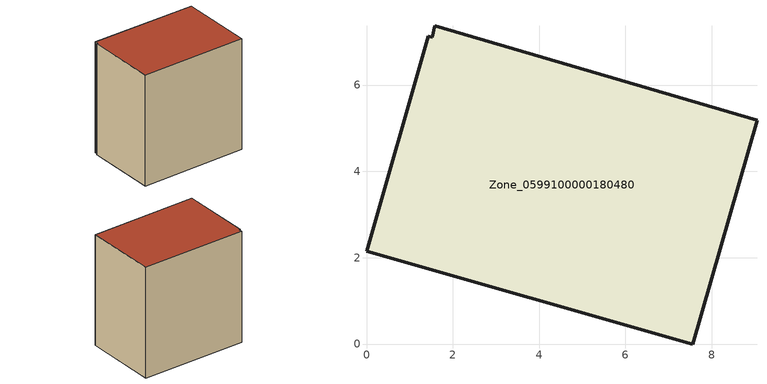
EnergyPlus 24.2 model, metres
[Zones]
Zone_0599100000180480
 floor ground (C_G): 1.58,7.37 9.05,5.18 7.56,0 0,2.15 1.43,7.13 1.52,7.1 z3.02
 wall outside (C_F): 7.56,0 9.05,5.18 1.58,7.37 1.52,7.1 1.43,7.13 0,2.15 7.56,0 z3.02:11.24
 roof outside (C_R): 9.05,5.18 1.58,7.37 1.52,7.1 1.43,7.13 0,2.15 7.56,0 z11.24
[BUILDING]
Pand.0599100000180480: North Axis=0; Terrain=City; Loads Convergence Tolerance Value=0.04; Temperature Convergence Tolerance Value=0.4; Solar Distribution=FullExterior; Maximum Number of Warmup Days=25; Minimum Number of Warmup Days=1
[Site:Location]
Rotterdam.The.Hague.AP_ZH_NLD Design_Conditions: Latitude=51.96; Longitude=4.45; Time Zone=1; Elevation=-4.5
[SITE:GROUNDTEMPERATURE:BUILDINGSURFACE]
18, 18, 18, 18, 18, 18, 18, 18, 18, 18, 18, 18
[MATERIAL] Thermal Absorptance=0.9; Solar Absorptance=0.7; Visible Absorptance=0.7
Name | Roughness | Thickness | Conductivity | Density | Specific Heat
G.TI.1946-1964 | MediumSmooth | 0.15 | 1 | 540 | 1210
F.TI.1946-1964 | Rough | 0.3 | 0.857143 | 1920 | 840
R.TI.1946-1964 | MediumRough | 0.2 | 0.277778 | 1500 | 1000
[CONSTRUCTION]
C_G: G.TI.1946-1964
C_F: F.TI.1946-1964
C_R: R.TI.1946-1964
[ZONE]
Zone_0599100000180480: Type=1; Multiplier=1; Ceiling Height=Autocalculate; Volume=Autocalculate; Floor Area=autocalculate; Part of Total Floor Area=Yes
[ZONEINFILTRATION:DESIGNFLOWRATE]
Infil_Zone_0599100000180480: Zone or ZoneList or Space or SpaceList=Zone_0599100000180480; Schedule=AlwaysOn; Design Flow Rate Calculation Method=Flow/Area; Flow Rate per Floor Area=0.003; Constant Term Coefficient=1; Temperature Term Coefficient=0; Velocity Term Coefficient=0; Velocity Squared Term Coefficient=0
[HVACTEMPLATE:ZONE:IDEALLOADSAIRSYSTEM]
Zone_0599100000180480: Maximum Heating Supply Air Temperature=50; Minimum Cooling Supply Air Temperature=13; Maximum Heating Supply Air Humidity Ratio=0.0156; Minimum Cooling Supply Air Humidity Ratio=0.0077; Heating Limit=NoLimit; Cooling Limit=NoLimit; Dehumidification Control Type=ConstantSensibleHeatRatio; Cooling Sensible Heat Ratio=0.7; Dehumidification Setpoint=60; Humidification Control Type=None; Humidification Setpoint=30; Outdoor Air Method=None; Outdoor Air Flow Rate per Person=0.00944; Outdoor Air Flow Rate per Zone Floor Area=0; Outdoor Air Flow Rate per Zone=0; Demand Controlled Ventilation Type=None; Outdoor Air Economizer Type=NoEconomizer; Heat Recovery Type=None; Sensible Heat Recovery Effectiveness=0.7; Latent Heat Recovery Effectiveness=0.65
[ZONECONTROL:THERMOSTAT]
ThermostatControl_Zone_0599100000180480: Zone or ZoneList=Zone_0599100000180480; Control Type Schedule=DualSetpointControlType; Control 1=Thermostat_Zone_0599100000180480; Temperature Difference Between Cutout And Setpoint=0
[THERMOSTATSETPOINT:DUALSETPOINT]
Thermostat_Zone_0599100000180480: Heating Setpoint Temperature Schedule=HeatingSetpoint_Zone_0599100000180480; Cooling Setpoint Temperature Schedule=CoolingSetpoint_Zone_0599100000180480
[SCHEDULE:COMPACT]
HeatingSetpoint_Zone_0599100000180480: Through: 12/31, For: AllDays, Until: 24:00, 21
CoolingSetpoint_Zone_0599100000180480: Through: 12/31, For: AllDays, Until: 24:00, 24
DualSetpointControlType: Through: 12/31, For: AllDays, Until: 24:00, 4
AlwaysOn: Through: 12/31, For: AllDays, Until: 24:00, 1
